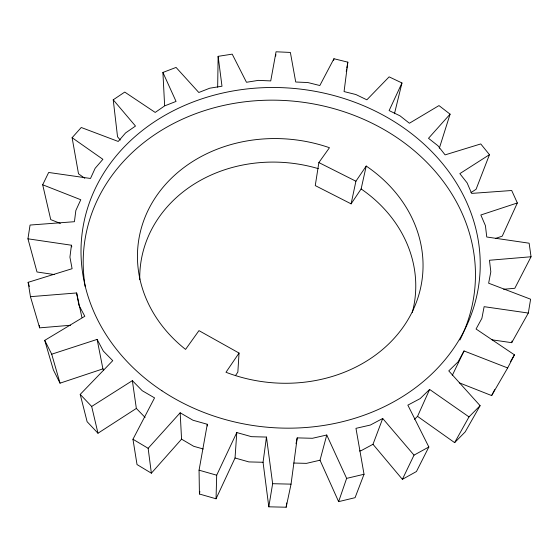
<?xml version="1.0" encoding="UTF-8"?>
<svg xmlns="http://www.w3.org/2000/svg" width="559" height="559" viewBox="0 0 559 559"><rect width="100%" height="100%" fill="white"/><g stroke="black" fill="none" stroke-linecap="round" stroke-linejoin="round"><path stroke-width="0.84" d="M207.284 425.986L207.291 424.267L192.981 420.242L180.173 412.787L148.142 448.297L151.37 473.187L137.025 464.557L132.958 439.255L154.563 397.882L142.217 390.699L132.357 380.651L91.676 406.456L97.979 433.232L136.347 408.426L132.357 380.651M217.661 87.162L218.136 56.34L232.209 54.146L246.484 82.278L258.335 80.37L270.738 80.915L276.055 51.784L290.373 52.434L295.718 82.012L307.855 82.543L319.832 85.527L333.94 58.73L347.838 62.161L344.064 91.578L355.894 94.534L366.851 99.823L389.134 76.862L401.97 82.963L394.465 113.722M207.291 424.267L199.06 470.182L199.423 494.016L216.047 498.782L216.689 475.206L236.785 432.547L251.466 436.67L266.468 437.068L272.638 483.703L268.802 506.817L286.159 507.216L291.043 484.143L297.22 437.879L312.425 438.284L326.756 435.007L346.629 478.385L338.628 501.647L355.07 497.678L364.035 474.256L355.964 428.341L370.324 425.057L382.719 418.481L414.016 455.138L402.382 479.336L372.993 444.293L382.719 418.481M239.049 353.057L225.983 372.273A143.076 122.037 6.8 0 0 404.318 325.443A143.076 122.037 6.8 0 0 366.222 166.058L361.128 188.949L351.101 203.853L315.262 185.595L318.861 162.564L329.454 147.716A143.076 122.037 6.8 0 0 157.638 194.287A143.076 122.037 6.8 0 0 185.567 349.403L198.962 330.635L239.049 353.057L237.854 372.077L235.43 375.683M216.047 498.782L235.039 457.989L236.785 432.547M275.699 56.054L275.839 54.349M218.136 56.34L221.986 86.226L209.765 88.196L198.808 92.494L176.064 67.429L162.907 72.446L176.057 101.417L164.653 105.889L155.206 112.429L124.741 92.081L113.225 99.809L135.495 126.061L125.579 132.923L118.235 141.462L81.244 127.494L72.111 137.71L102.884 159.308L95.135 168.322L90.495 178.468L48.661 172.472L42.687 184.77L80.769 199.731L75.849 210.484L74.424 221.706L30.053 225.053L27.95 238.812L71.44 245.226L69.924 257.133L72.09 268.704L28.132 282.33L30.445 296.675L39.647 327.853L70.511 325.261M268.802 506.817L263.058 462.272L266.468 437.068M286.159 507.216L286.732 502.967M333.681 60.428L333.94 58.73M492.039 339.83L511.709 342.681L528.318 313.054L530.61 299.205L488.636 283.203L490.823 271.807L489.474 260.256L531.05 256.763L529.128 243.2L486.749 236.995L485.429 225.696L480.845 214.991L517.341 202.959L511.709 190.5L471.621 193.407L467.128 182.905L459.84 173.632L489.467 154.675L480.761 143.936L445.104 154.878L437.914 145.724L428.501 138.304L450.086 114.155L438.976 105.588L409.405 123.239L400.048 115.86L389.12 110.584L401.97 82.963M346.238 71.461L346.531 69.77M346.818 68.079L347.838 62.161M511.709 342.681L511.995 341.004M199.423 494.016L199.87 491.48M296.025 443.741L297.22 437.879M351.101 203.853L355.915 181.221L366.222 166.058M338.628 501.647L320.021 460.211L326.756 435.007M439.332 148.212L450.086 114.155M489.467 154.675L476.079 189.27L470.985 192.596M414.526 419.306L417.538 416.364L429.626 389.434L468.994 416.895L480.097 405.687L448.765 370.89L458.087 361.848L464.047 350.954L507.67 367.941L514.434 354.839L476.058 329.006L481.893 318.337L484.129 306.674L528.318 313.054M517.341 202.959L502.248 236.15L495.763 238.344M452.259 375.48L464.047 350.954M429.626 389.434L420.144 398.616L407.853 405.142L428.851 446.99L416.448 471.523L402.382 479.336M531.05 256.763L514.818 288.283L503.631 289.262M459.309 382.824L491.641 395.576L494.708 389.644M417.538 416.364L454.621 442.637L468.994 416.895M480.097 405.687L465.214 431.876L454.621 442.637M510.577 361.498L514.434 354.839M491.641 395.576L507.67 367.941M151.37 473.187L181.563 439.157L180.173 412.787M97.979 433.232L87.113 421.696L80.21 394.395L112.743 360.667L103.331 351.073L97.119 339.404L51.714 354.196L44.727 340.368L84.807 316.282L78.924 305.221L76.625 292.958L30.445 296.675M414.016 455.138L428.851 446.99M372.993 444.293L361.24 450.617L359.542 451.008M44.727 340.368L53.364 369.89L60.03 383.167L102.919 368.87L103.708 370.365M346.629 478.385L364.035 474.256M320.021 460.211L306.472 463.362L293.796 463.041M263.058 462.272L248.888 461.916L235.039 457.989M272.638 483.703L291.043 484.143M54.195 274.539L36.999 271.988L27.95 238.812M203.203 448.982L193.666 446.278L181.563 439.157M199.06 470.182L216.689 475.206M60.393 223.446L50.729 219.603L42.687 184.77M318.861 162.564L355.915 181.221M132.958 439.255L148.142 448.297M84.8 178.286L78.512 173.8L72.111 137.71M136.347 408.426L145.095 417.447M80.21 394.395L91.676 406.456M120.262 140.043L117.537 136.773L113.225 99.809M28.132 282.33L29.348 286.501M51.714 354.196L60.03 383.167M76.625 292.958L81.907 317.428M71.44 245.226L71.79 246.91M97.119 339.404L102.919 368.87M39.249 325.415L39.647 327.853M162.907 72.446L164.625 105.56M361.128 188.949A138.262 119.402 6.8 0 1 412.304 312.453M139.764 279.71A138.262 119.402 6.8 0 1 318.364 168.671M85.241 286.648A196.509 167.993 6.8 0 1 304.41 102.451A196.509 167.993 6.8 0 1 459.917 339.998M161.949 390.797A200.003 169.88 6.8 0 0 478.958 283.546A200.003 169.88 6.8 0 0 200.94 99.146A200.003 169.88 6.8 0 0 161.949 390.797"/></g></svg>
